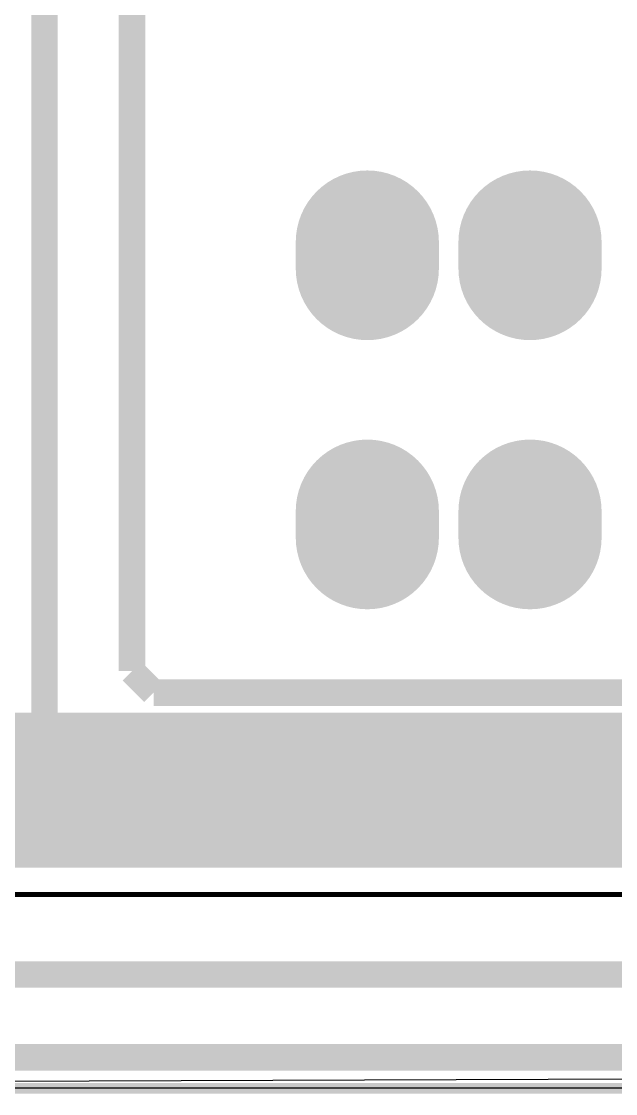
# Model space of a CAD drawing. Extents: x 81 to 196, y 150 to 213.
# Drawn here: x 153.55 to 164.77, y 149.8 to 170.04 of the extents above; entities that cross this region are included whole.
import ezdxf

# ---------------------------------------------------------------- set-up
doc = ezdxf.new("R2010")
doc.units = 0
doc.header["$MEASUREMENT"] = 0
for name, color, linetype in [('BOTTOMLAYER', 5, 'CONTINUOUS'), ('BOTTOMOVERLAY', 54, 'CONTINUOUS'), ('BOTTOMSOLDER', 6, 'CONTINUOUS'), ('KEEPOUTLAYER', 6, 'CONTINUOUS'), ('MULTILAYER', 9, 'CONTINUOUS'), ('TOPLAYER', 1, 'CONTINUOUS')]:
    doc.layers.add(name, color=color, linetype=linetype)

msp = doc.modelspace()

# ---------------------------------------------------------------- linework, layer by layer
at = {"layer": 'BOTTOMLAYER'}
msp.add_line((116.316374, 149.901026), (171.993174, 150.104226), dxfattribs=at)
for points, const_width in [([(155.635574, 157.775026), (155.635574, 191.379226)], 0.499999), ([(153.984574, 156.276426), (153.984574, 190.261626)], 0.499999), ([(160.079075, 165.873625), (160.079075, 165.373626)], 2.5), ([(163.150974, 165.873625), (163.150974, 165.373626)], 2.5), ([(160.079075, 160.793625), (160.079075, 160.293626)], 2.5), ([(163.150974, 160.793625), (163.150974, 160.293626)], 2.5), ([(156.041974, 157.368626), (155.635574, 157.775026)], 0.499999), ([(174.177574, 157.368626), (156.041974, 157.368626)], 0.499999), ([(154.568774, 155.692226), (153.984574, 156.276426)], 0.499999), ([(175.345974, 155.692226), (154.568774, 155.692226)], 0.499999), ([(189.581976, 152.046627), (150.035573, 152.046627)], 0.499999), ([(190.763774, 150.485226), (148.599774, 150.485226)], 0.499999)]:
    msp.add_lwpolyline(points, dxfattribs=dict(at, const_width=const_width))
at = {"layer": 'BOTTOMLAYER', "const_width": 1.25}
for points in [[(160.079075, 165.248625, 1), (160.079075, 166.498626, 1)], [(163.150974, 165.248625, 1), (163.150974, 166.498626, 1)], [(160.079075, 164.748626, 1), (160.079075, 165.998627, 1)], [(163.150974, 164.748626, 1), (163.150974, 165.998627, 1)], [(160.079075, 160.168625, 1), (160.079075, 161.418626, 1)], [(163.150974, 160.168625, 1), (163.150974, 161.418626, 1)], [(160.079075, 159.668626, 1), (160.079075, 160.918627, 1)], [(163.150974, 159.668626, 1), (163.150974, 160.918627, 1)]]:
    msp.add_lwpolyline(points, format="xyb", close=True, dxfattribs=at)
at = {"layer": 'BOTTOMOVERLAY', "const_width": 0.1}
for points in [[(171.509075, 153.558626), (103.688076, 153.558626)], [(175.469974, 153.558626), (103.714974, 153.558626)]]:
    msp.add_lwpolyline(points, dxfattribs=at)
at = {"layer": 'BOTTOMSOLDER', "const_width": 1.3516}
for points in [[(160.079075, 165.197825, 1), (160.079075, 166.549426, 1)], [(163.150974, 165.197825, 1), (163.150974, 166.549426, 1)], [(160.079075, 164.697826, 1), (160.079075, 166.049427, 1)], [(163.150974, 164.697826, 1), (163.150974, 166.049427, 1)], [(160.079075, 160.117825, 1), (160.079075, 161.469426, 1)], [(163.150974, 160.117825, 1), (163.150974, 161.469426, 1)], [(160.079075, 159.617826, 1), (160.079075, 160.969427, 1)], [(163.150974, 159.617826, 1), (163.150974, 160.969427, 1)]]:
    msp.add_lwpolyline(points, format="xyb", close=True, dxfattribs=at)
at = {"layer": 'BOTTOMSOLDER', "const_width": 2.7032}
for points in [[(160.079075, 165.873625), (160.079075, 165.373626)], [(163.150974, 165.873625), (163.150974, 165.373626)], [(160.079075, 160.793625), (160.079075, 160.293626)], [(163.150974, 160.793625), (163.150974, 160.293626)]]:
    msp.add_lwpolyline(points, dxfattribs=at)
at = {"layer": 'KEEPOUTLAYER', "const_width": 0.2}
msp.add_lwpolyline([(194.268974, 149.901026), (82.844589, 149.901026)], dxfattribs=at)
at = {"layer": 'MULTILAYER', "const_width": 1.25}
for points in [[(160.079075, 165.248625, 1), (160.079075, 166.498626, 1)], [(163.150974, 165.248625, 1), (163.150974, 166.498626, 1)], [(160.079075, 164.748626, 1), (160.079075, 165.998627, 1)], [(163.150974, 164.748626, 1), (163.150974, 165.998627, 1)], [(160.079075, 160.168625, 1), (160.079075, 161.418626, 1)], [(163.150974, 160.168625, 1), (163.150974, 161.418626, 1)], [(160.079075, 159.668626, 1), (160.079075, 160.918627, 1)], [(163.150974, 159.668626, 1), (163.150974, 160.918627, 1)]]:
    msp.add_lwpolyline(points, format="xyb", close=True, dxfattribs=at)
at = {"layer": 'MULTILAYER', "const_width": 2.5}
for points in [[(160.079075, 165.873625), (160.079075, 165.373626)], [(163.150974, 165.873625), (163.150974, 165.373626)], [(160.079075, 160.793625), (160.079075, 160.293626)], [(163.150974, 160.793625), (163.150974, 160.293626)]]:
    msp.add_lwpolyline(points, dxfattribs=at)
at = {"layer": 'TOPLAYER'}
msp.add_line((172.069374, 149.901026), (117.205374, 149.901026), dxfattribs=at)
at = {"layer": 'TOPLAYER', "const_width": 1.25}
for points in [[(160.079075, 165.248625, 1), (160.079075, 166.498626, 1)], [(163.150974, 165.248625, 1), (163.150974, 166.498626, 1)], [(160.079075, 164.748626, 1), (160.079075, 165.998627, 1)], [(163.150974, 164.748626, 1), (163.150974, 165.998627, 1)], [(160.079075, 160.168625, 1), (160.079075, 161.418626, 1)], [(163.150974, 160.168625, 1), (163.150974, 161.418626, 1)], [(160.079075, 159.668626, 1), (160.079075, 160.918627, 1)], [(163.150974, 159.668626, 1), (163.150974, 160.918627, 1)]]:
    msp.add_lwpolyline(points, format="xyb", close=True, dxfattribs=at)
at = {"layer": 'TOPLAYER', "const_width": 2.5}
for points in [[(160.079075, 165.873625), (160.079075, 165.373626)], [(163.150974, 165.873625), (163.150974, 165.373626)], [(160.079075, 160.793625), (160.079075, 160.293626)], [(163.150974, 160.793625), (163.150974, 160.293626)]]:
    msp.add_lwpolyline(points, dxfattribs=at)
at = {"layer": 'TOPLAYER'}
msp.add_solid([(171.764574, 154.066626), (171.764574, 156.987626), (104.048174, 154.066626), (104.048174, 156.987626)], dxfattribs=at)

doc.saveas('drawing.dxf')
